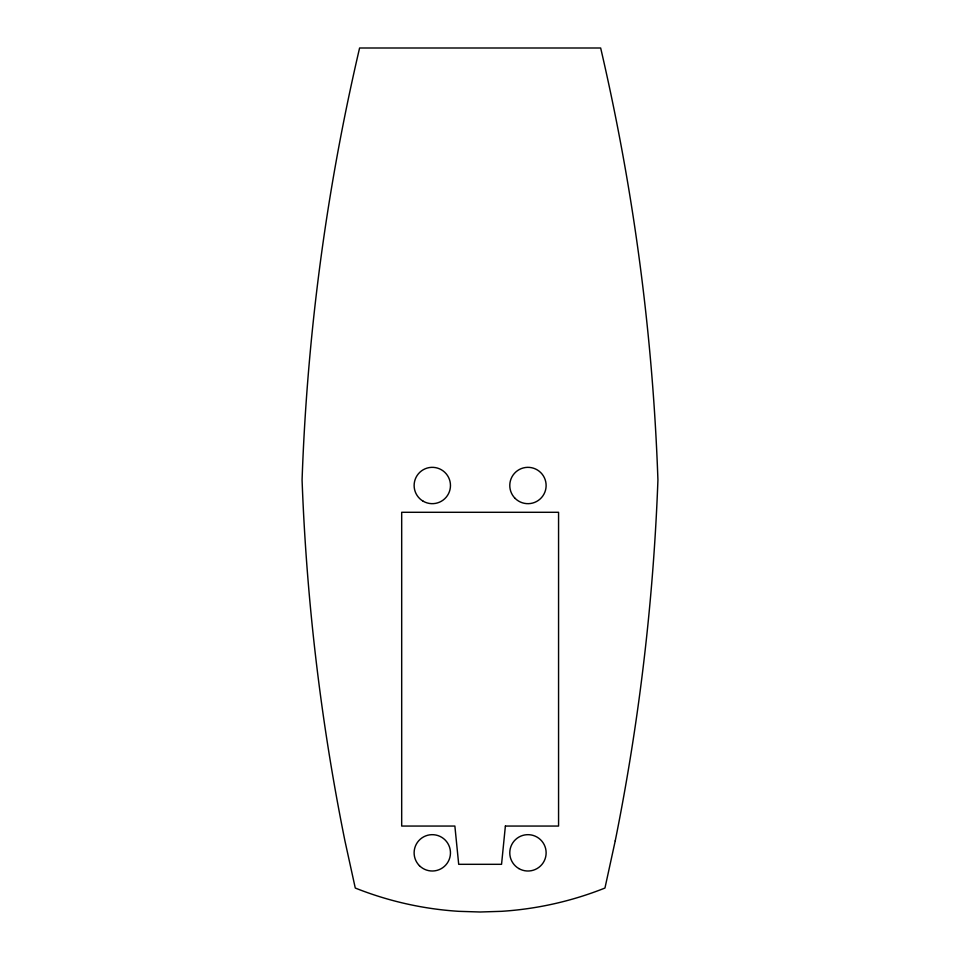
<?xml version="1.0" encoding="UTF-8"?>
<svg xmlns="http://www.w3.org/2000/svg" width="960" height="960" viewBox="0 0 960 960"><rect width="100%" height="100%" fill="white"/><g stroke="black" fill="none" stroke-linecap="round" stroke-linejoin="round"><path stroke-width="1.44" d="M505.38 826.056L501.552 864.312L458.7 864.312L454.872 826.056L401.688 826.056L401.688 512.292L558.564 512.292L558.564 826.056L505.38 826.056M615.24 840.84L604.956 888.036A337.248 337.248 0 0 1 501.408 911.328L480.108 912L458.808 911.328A337.248 337.248 0 0 1 355.272 888.036L344.928 840.852A2240.82 2240.82 0 0 1 302.076 480A2240.604 2240.604 0 0 1 359.592 48L600.66 48A2253.468 2253.468 0 0 1 657.924 480A2253.696 2253.696 0 0 1 615.24 840.84M419.436 865.692A18.18 18.18 0 0 0 449.844 857.544A18.18 18.18 0 0 0 427.584 835.284A18.18 18.18 0 0 0 419.436 865.692M518.868 868.584A18.18 18.18 0 0 0 546.132 852.84A18.18 18.18 0 0 0 518.868 837.096A18.18 18.18 0 0 0 518.868 868.584M423.204 501.24A18.18 18.18 0 0 0 450.468 485.508A18.18 18.18 0 0 0 423.204 469.764A18.18 18.18 0 0 0 423.204 501.24M515.1 498.36A18.18 18.18 0 0 0 545.508 490.212A18.18 18.18 0 0 0 523.248 467.952A18.18 18.18 0 0 0 515.1 498.36"/></g></svg>
